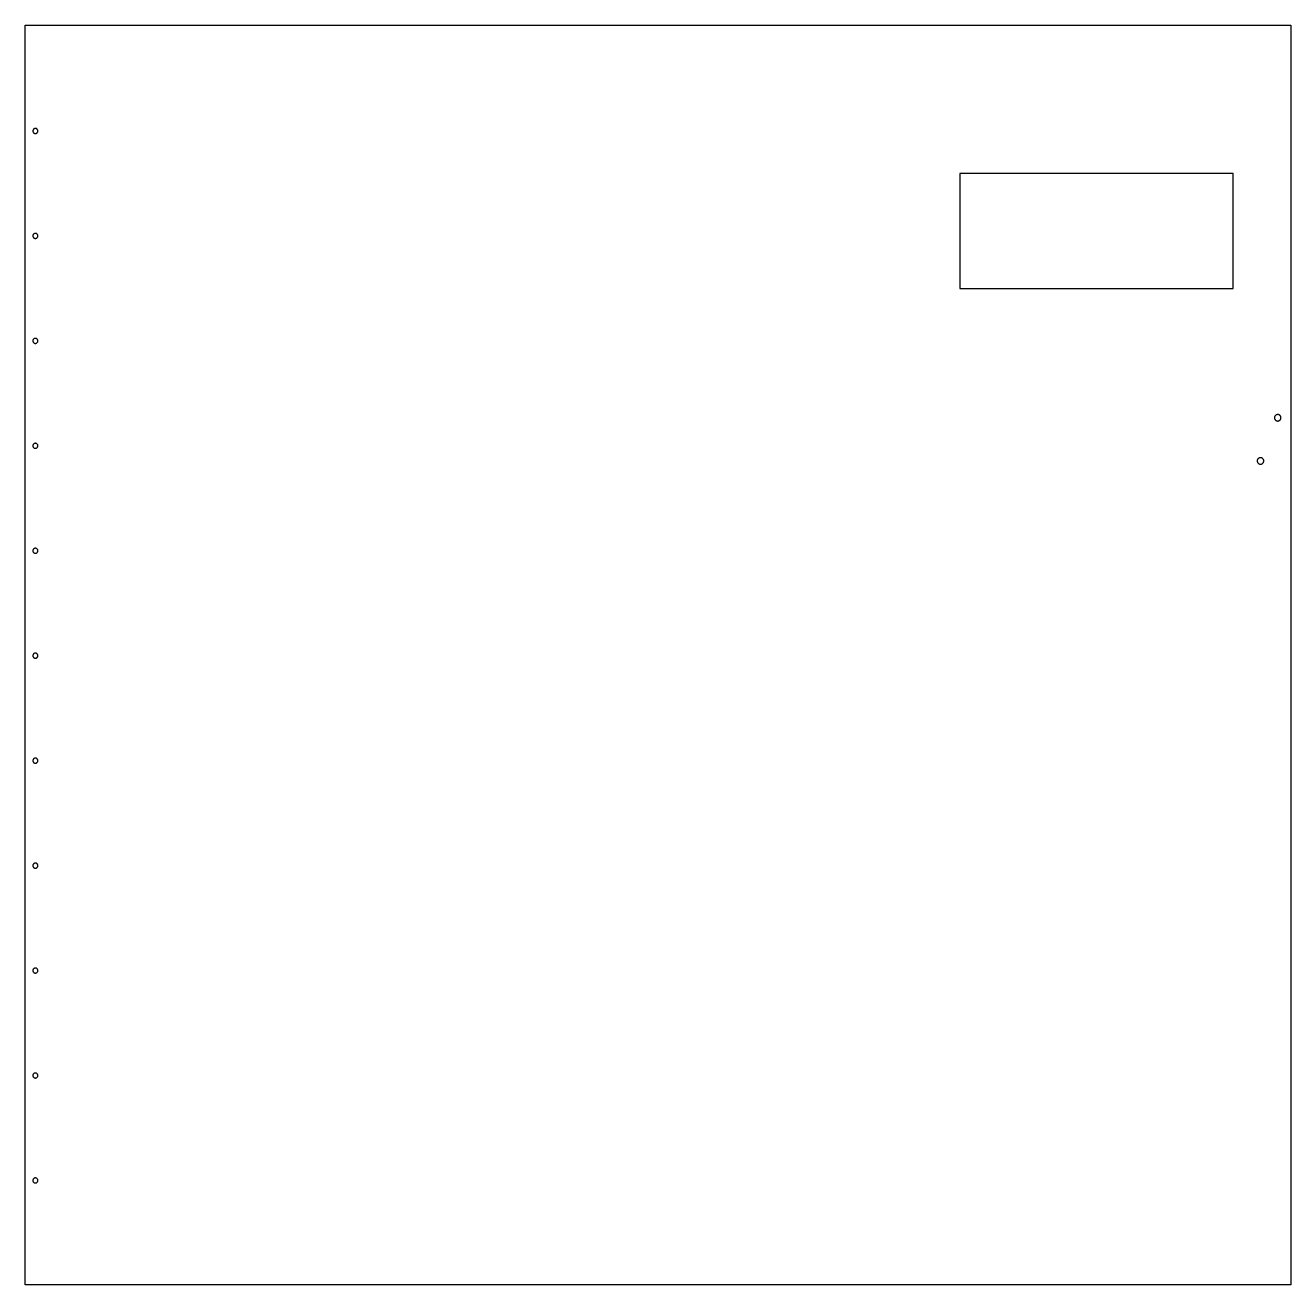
# Model space of a CAD drawing. Header units: millimetres. Extents: x 10 to 890, y 10 to 886.
import ezdxf

# ---------------------------------------------------------------- set-up
doc = ezdxf.new("R2010")
doc.units = ezdxf.units.MM

msp = doc.modelspace()

# ---------------------------------------------------------------- linework, layer by layer
at = {"color": 1}
for points in [[(10, 886), (890, 886), (890, 10), (10, 10), (10, 886)], [(18.67, 813.01), (18.62, 813.17), (18.54, 813.32), (18.46, 813.47), (18.35, 813.61), (18.24, 813.74), (18.11, 813.85), (17.97, 813.96), (17.82, 814.04), (17.67, 814.12), (17.51, 814.17), (17.34, 814.22), (17.17, 814.24), (17, 814.25), (16.83, 814.24), (16.66, 814.22), (16.49, 814.17), (16.33, 814.12), (16.18, 814.04), (16.03, 813.96), (15.89, 813.85), (15.76, 813.74), (15.65, 813.61), (15.54, 813.47), (15.46, 813.32), (15.38, 813.17), (15.33, 813.01), (15.28, 812.84), (15.26, 812.67), (15.25, 812.5), (15.26, 812.33), (15.28, 812.16), (15.33, 811.99), (15.38, 811.83), (15.46, 811.68), (15.54, 811.53), (15.65, 811.39), (15.76, 811.26), (15.89, 811.15), (16.03, 811.04), (16.18, 810.96), (16.33, 810.88), (16.49, 810.83), (16.66, 810.78), (16.83, 810.76), (17, 810.75), (17.17, 810.76), (17.34, 810.78), (17.51, 810.83), (17.67, 810.88), (17.82, 810.96), (17.97, 811.04), (18.11, 811.15), (18.24, 811.26), (18.35, 811.39), (18.46, 811.53), (18.54, 811.68), (18.62, 811.83), (18.67, 811.99), (18.72, 812.16), (18.74, 812.33), (18.75, 812.5), (18.74, 812.67), (18.72, 812.84), (18.67, 813.01)], [(660, 783), (660, 703), (850, 703), (850, 783), (660, 783)], [(18.62, 740.17), (18.54, 740.32), (18.46, 740.47), (18.35, 740.61), (18.24, 740.74), (18.11, 740.85), (17.97, 740.96), (17.82, 741.04), (17.67, 741.12), (17.51, 741.17), (17.34, 741.22), (17.17, 741.24), (17, 741.25), (16.83, 741.24), (16.66, 741.22), (16.49, 741.17), (16.33, 741.12), (16.18, 741.04), (16.03, 740.96), (15.89, 740.85), (15.76, 740.74), (15.65, 740.61), (15.54, 740.47), (15.46, 740.32), (15.38, 740.17), (15.33, 740.01), (15.28, 739.84), (15.26, 739.67), (15.25, 739.5), (15.26, 739.33), (15.28, 739.16), (15.33, 738.99), (15.38, 738.83), (15.46, 738.68), (15.54, 738.53), (15.65, 738.39), (15.76, 738.26), (15.89, 738.15), (16.03, 738.04), (16.18, 737.96), (16.33, 737.88), (16.49, 737.83), (16.66, 737.78), (16.83, 737.76), (17, 737.75), (17.17, 737.76), (17.34, 737.78), (17.51, 737.83), (17.67, 737.88), (17.82, 737.96), (17.97, 738.04), (18.11, 738.15), (18.24, 738.26), (18.35, 738.39), (18.46, 738.53), (18.54, 738.68), (18.62, 738.83), (18.67, 738.99), (18.72, 739.16), (18.74, 739.33), (18.75, 739.5), (18.74, 739.67), (18.72, 739.84), (18.67, 740.01), (18.62, 740.17)], [(18.54, 667.32), (18.46, 667.47), (18.35, 667.61), (18.24, 667.74), (18.11, 667.85), (17.97, 667.96), (17.82, 668.04), (17.67, 668.12), (17.51, 668.17), (17.34, 668.22), (17.17, 668.24), (17, 668.25), (16.83, 668.24), (16.66, 668.22), (16.49, 668.17), (16.33, 668.12), (16.18, 668.04), (16.03, 667.96), (15.89, 667.85), (15.76, 667.74), (15.65, 667.61), (15.54, 667.47), (15.46, 667.32), (15.38, 667.17), (15.33, 667.01), (15.28, 666.84), (15.26, 666.67), (15.25, 666.5), (15.26, 666.33), (15.28, 666.16), (15.33, 665.99), (15.38, 665.83), (15.46, 665.68), (15.54, 665.53), (15.65, 665.39), (15.76, 665.26), (15.89, 665.15), (16.03, 665.04), (16.18, 664.96), (16.33, 664.88), (16.49, 664.83), (16.66, 664.78), (16.83, 664.76), (17, 664.75), (17.17, 664.76), (17.34, 664.78), (17.51, 664.83), (17.67, 664.88), (17.82, 664.96), (17.97, 665.04), (18.11, 665.15), (18.24, 665.26), (18.35, 665.39), (18.46, 665.53), (18.54, 665.68), (18.62, 665.83), (18.67, 665.99), (18.72, 666.16), (18.74, 666.33), (18.75, 666.5), (18.74, 666.67), (18.72, 666.84), (18.67, 667.01), (18.62, 667.17), (18.54, 667.32)], [(883.24, 613.22), (883.21, 613.44), (883.15, 613.65), (883.08, 613.86), (882.98, 614.06), (882.87, 614.25), (882.74, 614.43), (882.59, 614.59), (882.43, 614.74), (882.25, 614.87), (882.06, 614.98), (881.86, 615.08), (881.65, 615.15), (881.44, 615.21), (881.22, 615.24), (881, 615.25), (880.78, 615.24), (880.56, 615.21), (880.35, 615.15), (880.14, 615.08), (879.94, 614.98), (879.75, 614.87), (879.57, 614.74), (879.41, 614.59), (879.26, 614.43), (879.13, 614.25), (879.02, 614.06), (878.92, 613.86), (878.85, 613.65), (878.79, 613.44), (878.76, 613.22), (878.75, 613), (878.76, 612.78), (878.79, 612.56), (878.85, 612.35), (878.92, 612.14), (879.02, 611.94), (879.13, 611.75), (879.26, 611.57), (879.41, 611.41), (879.57, 611.26), (879.75, 611.13), (879.94, 611.02), (880.14, 610.92), (880.35, 610.85), (880.56, 610.79), (880.78, 610.76), (881, 610.75), (881.22, 610.76), (881.44, 610.79), (881.65, 610.85), (881.86, 610.92), (882.06, 611.02), (882.25, 611.13), (882.43, 611.26), (882.59, 611.41), (882.74, 611.57), (882.87, 611.75), (882.98, 611.94), (883.08, 612.14), (883.15, 612.35), (883.21, 612.56), (883.24, 612.78), (883.25, 613), (883.24, 613.22)], [(18.46, 594.47), (18.35, 594.61), (18.24, 594.74), (18.11, 594.85), (17.97, 594.96), (17.82, 595.04), (17.67, 595.12), (17.51, 595.17), (17.34, 595.22), (17.17, 595.24), (17, 595.25), (16.83, 595.24), (16.66, 595.22), (16.49, 595.17), (16.33, 595.12), (16.18, 595.04), (16.03, 594.96), (15.89, 594.85), (15.76, 594.74), (15.65, 594.61), (15.54, 594.47), (15.46, 594.32), (15.38, 594.17), (15.33, 594.01), (15.28, 593.84), (15.26, 593.67), (15.25, 593.5), (15.26, 593.33), (15.28, 593.16), (15.33, 592.99), (15.38, 592.83), (15.46, 592.68), (15.54, 592.53), (15.65, 592.39), (15.76, 592.26), (15.89, 592.15), (16.03, 592.04), (16.18, 591.96), (16.33, 591.88), (16.49, 591.83), (16.66, 591.78), (16.83, 591.76), (17, 591.75), (17.17, 591.76), (17.34, 591.78), (17.51, 591.83), (17.67, 591.88), (17.82, 591.96), (17.97, 592.04), (18.11, 592.15), (18.24, 592.26), (18.35, 592.39), (18.46, 592.53), (18.54, 592.68), (18.62, 592.83), (18.67, 592.99), (18.72, 593.16), (18.74, 593.33), (18.75, 593.5), (18.74, 593.67), (18.72, 593.84), (18.67, 594.01), (18.62, 594.17), (18.54, 594.32), (18.46, 594.47)], [(871.21, 583.44), (871.15, 583.65), (871.08, 583.86), (870.98, 584.06), (870.87, 584.25), (870.74, 584.43), (870.59, 584.59), (870.43, 584.74), (870.25, 584.87), (870.06, 584.98), (869.86, 585.08), (869.65, 585.15), (869.44, 585.21), (869.22, 585.24), (869, 585.25), (868.78, 585.24), (868.56, 585.21), (868.35, 585.15), (868.14, 585.08), (867.94, 584.98), (867.75, 584.87), (867.57, 584.74), (867.41, 584.59), (867.26, 584.43), (867.13, 584.25), (867.02, 584.06), (866.92, 583.86), (866.85, 583.65), (866.79, 583.44), (866.76, 583.22), (866.75, 583), (866.76, 582.78), (866.79, 582.56), (866.85, 582.35), (866.92, 582.14), (867.02, 581.94), (867.13, 581.75), (867.26, 581.57), (867.41, 581.41), (867.57, 581.26), (867.75, 581.13), (867.94, 581.02), (868.14, 580.92), (868.35, 580.85), (868.56, 580.79), (868.78, 580.76), (869, 580.75), (869.22, 580.76), (869.44, 580.79), (869.65, 580.85), (869.86, 580.92), (870.06, 581.02), (870.25, 581.13), (870.43, 581.26), (870.59, 581.41), (870.74, 581.57), (870.87, 581.75), (870.98, 581.94), (871.08, 582.14), (871.15, 582.35), (871.21, 582.56), (871.24, 582.78), (871.25, 583), (871.24, 583.22), (871.21, 583.44)], [(18.35, 521.61), (18.24, 521.74), (18.11, 521.85), (17.97, 521.96), (17.82, 522.04), (17.67, 522.12), (17.51, 522.17), (17.34, 522.22), (17.17, 522.24), (17, 522.25), (16.83, 522.24), (16.66, 522.22), (16.49, 522.17), (16.33, 522.12), (16.18, 522.04), (16.03, 521.96), (15.89, 521.85), (15.76, 521.74), (15.65, 521.61), (15.54, 521.47), (15.46, 521.32), (15.38, 521.17), (15.33, 521.01), (15.28, 520.84), (15.26, 520.67), (15.25, 520.5), (15.26, 520.33), (15.28, 520.16), (15.33, 519.99), (15.38, 519.83), (15.46, 519.68), (15.54, 519.53), (15.65, 519.39), (15.76, 519.26), (15.89, 519.15), (16.03, 519.04), (16.18, 518.96), (16.33, 518.88), (16.49, 518.83), (16.66, 518.78), (16.83, 518.76), (17, 518.75), (17.17, 518.76), (17.34, 518.78), (17.51, 518.83), (17.67, 518.88), (17.82, 518.96), (17.97, 519.04), (18.11, 519.15), (18.24, 519.26), (18.35, 519.39), (18.46, 519.53), (18.54, 519.68), (18.62, 519.83), (18.67, 519.99), (18.72, 520.16), (18.74, 520.33), (18.75, 520.5), (18.74, 520.67), (18.72, 520.84), (18.67, 521.01), (18.62, 521.17), (18.54, 521.32), (18.46, 521.47), (18.35, 521.61)], [(18.24, 448.74), (18.11, 448.85), (17.97, 448.96), (17.82, 449.04), (17.67, 449.12), (17.51, 449.17), (17.34, 449.22), (17.17, 449.24), (17, 449.25), (16.83, 449.24), (16.66, 449.22), (16.49, 449.17), (16.33, 449.12), (16.18, 449.04), (16.03, 448.96), (15.89, 448.85), (15.76, 448.74), (15.65, 448.61), (15.54, 448.47), (15.46, 448.32), (15.38, 448.17), (15.33, 448.01), (15.28, 447.84), (15.26, 447.67), (15.25, 447.5), (15.26, 447.33), (15.28, 447.16), (15.33, 446.99), (15.38, 446.83), (15.46, 446.68), (15.54, 446.53), (15.65, 446.39), (15.76, 446.26), (15.89, 446.15), (16.03, 446.04), (16.18, 445.96), (16.33, 445.88), (16.49, 445.83), (16.66, 445.78), (16.83, 445.76), (17, 445.75), (17.17, 445.76), (17.34, 445.78), (17.51, 445.83), (17.67, 445.88), (17.82, 445.96), (17.97, 446.04), (18.11, 446.15), (18.24, 446.26), (18.35, 446.39), (18.46, 446.53), (18.54, 446.68), (18.62, 446.83), (18.67, 446.99), (18.72, 447.16), (18.74, 447.33), (18.75, 447.5), (18.74, 447.67), (18.72, 447.84), (18.67, 448.01), (18.62, 448.17), (18.54, 448.32), (18.46, 448.47), (18.35, 448.61), (18.24, 448.74)], [(18.11, 375.85), (17.97, 375.96), (17.82, 376.04), (17.67, 376.12), (17.51, 376.17), (17.34, 376.22), (17.17, 376.24), (17, 376.25), (16.83, 376.24), (16.66, 376.22), (16.49, 376.17), (16.33, 376.12), (16.18, 376.04), (16.03, 375.96), (15.89, 375.85), (15.76, 375.74), (15.65, 375.61), (15.54, 375.47), (15.46, 375.32), (15.38, 375.17), (15.33, 375.01), (15.28, 374.84), (15.26, 374.67), (15.25, 374.5), (15.26, 374.33), (15.28, 374.16), (15.33, 373.99), (15.38, 373.83), (15.46, 373.68), (15.54, 373.53), (15.65, 373.39), (15.76, 373.26), (15.89, 373.15), (16.03, 373.04), (16.18, 372.96), (16.33, 372.88), (16.49, 372.83), (16.66, 372.78), (16.83, 372.76), (17, 372.75), (17.17, 372.76), (17.34, 372.78), (17.51, 372.83), (17.67, 372.88), (17.82, 372.96), (17.97, 373.04), (18.11, 373.15), (18.24, 373.26), (18.35, 373.39), (18.46, 373.53), (18.54, 373.68), (18.62, 373.83), (18.67, 373.99), (18.72, 374.16), (18.74, 374.33), (18.75, 374.5), (18.74, 374.67), (18.72, 374.84), (18.67, 375.01), (18.62, 375.17), (18.54, 375.32), (18.46, 375.47), (18.35, 375.61), (18.24, 375.74), (18.11, 375.85)], [(17.97, 302.96), (17.82, 303.04), (17.67, 303.12), (17.51, 303.17), (17.34, 303.22), (17.17, 303.24), (17, 303.25), (16.83, 303.24), (16.66, 303.22), (16.49, 303.17), (16.33, 303.12), (16.18, 303.04), (16.03, 302.96), (15.89, 302.85), (15.76, 302.74), (15.65, 302.61), (15.54, 302.47), (15.46, 302.32), (15.38, 302.17), (15.33, 302.01), (15.28, 301.84), (15.26, 301.67), (15.25, 301.5), (15.26, 301.33), (15.28, 301.16), (15.33, 300.99), (15.38, 300.83), (15.46, 300.68), (15.54, 300.53), (15.65, 300.39), (15.76, 300.26), (15.89, 300.15), (16.03, 300.04), (16.18, 299.96), (16.33, 299.88), (16.49, 299.83), (16.66, 299.78), (16.83, 299.76), (17, 299.75), (17.17, 299.76), (17.34, 299.78), (17.51, 299.83), (17.67, 299.88), (17.82, 299.96), (17.97, 300.04), (18.11, 300.15), (18.24, 300.26), (18.35, 300.39), (18.46, 300.53), (18.54, 300.68), (18.62, 300.83), (18.67, 300.99), (18.72, 301.16), (18.74, 301.33), (18.75, 301.5), (18.74, 301.67), (18.72, 301.84), (18.67, 302.01), (18.62, 302.17), (18.54, 302.32), (18.46, 302.47), (18.35, 302.61), (18.24, 302.74), (18.11, 302.85), (17.97, 302.96)], [(17.82, 230.04), (17.67, 230.12), (17.51, 230.17), (17.34, 230.22), (17.17, 230.24), (17, 230.25), (16.83, 230.24), (16.66, 230.22), (16.49, 230.17), (16.33, 230.12), (16.18, 230.04), (16.03, 229.96), (15.89, 229.85), (15.76, 229.74), (15.65, 229.61), (15.54, 229.47), (15.46, 229.32), (15.38, 229.17), (15.33, 229.01), (15.28, 228.84), (15.26, 228.67), (15.25, 228.5), (15.26, 228.33), (15.28, 228.16), (15.33, 227.99), (15.38, 227.83), (15.46, 227.68), (15.54, 227.53), (15.65, 227.39), (15.76, 227.26), (15.89, 227.15), (16.03, 227.04), (16.18, 226.96), (16.33, 226.88), (16.49, 226.83), (16.66, 226.78), (16.83, 226.76), (17, 226.75), (17.17, 226.76), (17.34, 226.78), (17.51, 226.83), (17.67, 226.88), (17.82, 226.96), (17.97, 227.04), (18.11, 227.15), (18.24, 227.26), (18.35, 227.39), (18.46, 227.53), (18.54, 227.68), (18.62, 227.83), (18.67, 227.99), (18.72, 228.16), (18.74, 228.33), (18.75, 228.5), (18.74, 228.67), (18.72, 228.84), (18.67, 229.01), (18.62, 229.17), (18.54, 229.32), (18.46, 229.47), (18.35, 229.61), (18.24, 229.74), (18.11, 229.85), (17.97, 229.96), (17.82, 230.04)], [(17.67, 157.12), (17.51, 157.17), (17.34, 157.22), (17.17, 157.24), (17, 157.25), (16.83, 157.24), (16.66, 157.22), (16.49, 157.17), (16.33, 157.12), (16.18, 157.04), (16.03, 156.96), (15.89, 156.85), (15.76, 156.74), (15.65, 156.61), (15.54, 156.47), (15.46, 156.32), (15.38, 156.17), (15.33, 156.01), (15.28, 155.84), (15.26, 155.67), (15.25, 155.5), (15.26, 155.33), (15.28, 155.16), (15.33, 154.99), (15.38, 154.83), (15.46, 154.68), (15.54, 154.53), (15.65, 154.39), (15.76, 154.26), (15.89, 154.15), (16.03, 154.04), (16.18, 153.96), (16.33, 153.88), (16.49, 153.83), (16.66, 153.78), (16.83, 153.76), (17, 153.75), (17.17, 153.76), (17.34, 153.78), (17.51, 153.83), (17.67, 153.88), (17.82, 153.96), (17.97, 154.04), (18.11, 154.15), (18.24, 154.26), (18.35, 154.39), (18.46, 154.53), (18.54, 154.68), (18.62, 154.83), (18.67, 154.99), (18.72, 155.16), (18.74, 155.33), (18.75, 155.5), (18.74, 155.67), (18.72, 155.84), (18.67, 156.01), (18.62, 156.17), (18.54, 156.32), (18.46, 156.47), (18.35, 156.61), (18.24, 156.74), (18.11, 156.85), (17.97, 156.96), (17.82, 157.04), (17.67, 157.12)], [(17.51, 84.17), (17.34, 84.22), (17.17, 84.24), (17, 84.25), (16.83, 84.24), (16.66, 84.22), (16.49, 84.17), (16.33, 84.12), (16.18, 84.04), (16.03, 83.96), (15.89, 83.85), (15.76, 83.74), (15.65, 83.61), (15.54, 83.47), (15.46, 83.32), (15.38, 83.17), (15.33, 83.01), (15.28, 82.84), (15.26, 82.67), (15.25, 82.5), (15.26, 82.33), (15.28, 82.16), (15.33, 81.99), (15.38, 81.83), (15.46, 81.68), (15.54, 81.53), (15.65, 81.39), (15.76, 81.26), (15.89, 81.15), (16.03, 81.04), (16.18, 80.96), (16.33, 80.88), (16.49, 80.83), (16.66, 80.78), (16.83, 80.76), (17, 80.75), (17.17, 80.76), (17.34, 80.78), (17.51, 80.83), (17.67, 80.88), (17.82, 80.96), (17.97, 81.04), (18.11, 81.15), (18.24, 81.26), (18.35, 81.39), (18.46, 81.53), (18.54, 81.68), (18.62, 81.83), (18.67, 81.99), (18.72, 82.16), (18.74, 82.33), (18.75, 82.5), (18.74, 82.67), (18.72, 82.84), (18.67, 83.01), (18.62, 83.17), (18.54, 83.32), (18.46, 83.47), (18.35, 83.61), (18.24, 83.74), (18.11, 83.85), (17.97, 83.96), (17.82, 84.04), (17.67, 84.12), (17.51, 84.17)]]:
    msp.add_lwpolyline(points, close=True, dxfattribs=at)

doc.saveas('drawing.dxf')
